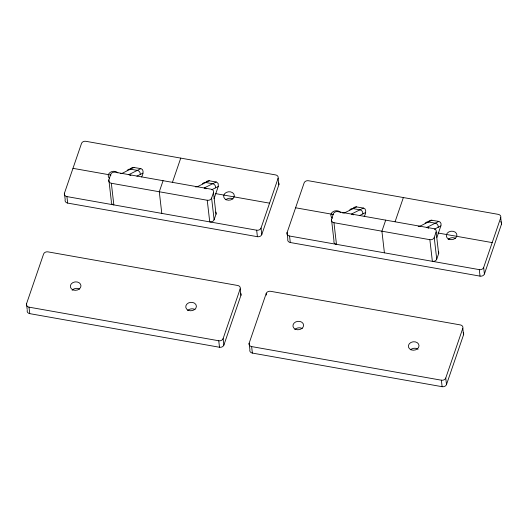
<?xml version="1.0" encoding="UTF-8"?>
<svg xmlns="http://www.w3.org/2000/svg" width="528" height="528" viewBox="0 0 528 528"><rect width="100%" height="100%" fill="white"/><g stroke="black" fill="none" stroke-linecap="round" stroke-linejoin="round"><path stroke-width="0.79" d="M141.583 176.972C143.141 174.682 144.309 169.178 140.851 168.637L133.274 167.376L131.525 167.897L130.02 169.204M214.045 198.746L218.348 186.16L218.117 183.401L216.48 182.054L208.976 180.728L207.088 181.13L205.465 182.437M364.208 216.414C365.838 214.249 366.887 208.567 363.436 208.065L355.859 206.811L354.064 207.385L352.526 208.798M436.933 237.415L441.012 225.43L441.045 223.694L440.332 222.262L438.821 221.423L426.802 227.416L428.696 228.221M27.185 309.461L26.525 303.778L43.593 254.027A3.564 2.818 -6.6 0 1 47.962 251.869L237.706 285.483A3.564 2.818 -6.6 0 1 240.181 288.856L240.933 295.343L223.872 345.101A3.564 2.818 -6.6 0 1 219.503 347.252L29.759 313.645A3.564 2.818 -6.6 0 1 27.278 310.273M64.442 193.215L81.503 143.464A3.564 2.818 -6.6 0 1 85.879 141.306L275.623 174.92A3.564 2.818 -6.6 0 1 278.098 178.292L278.85 184.78L261.789 234.538A3.564 2.818 -6.6 0 1 257.413 236.696L67.67 203.082A3.564 2.818 -6.6 0 1 65.195 199.709L64.442 193.215A3.564 2.818 -6.6 0 0 66.917 196.588L67.67 203.082M108.86 179.89A3.564 2.818 -6.6 0 0 111.335 183.262L113.843 204.904A3.564 2.818 -6.6 0 1 111.362 201.531L108.86 179.89L110.755 174.359A3.564 2.818 -6.6 0 1 115.13 172.201L211.028 189.189A3.564 2.818 -6.6 0 1 213.503 192.562L216.011 214.203L214.111 219.734A3.564 2.818 -6.6 0 1 209.741 221.892L207.24 200.251A3.564 2.818 -6.6 0 0 211.609 198.092L213.503 192.562M163.079 180.695L159.284 191.756L161.792 213.398M172.471 182.252L180.748 158.116M223.872 345.101L223.12 338.606L240.181 288.856M261.789 234.538L261.037 228.043L278.098 178.292M249.15 343.22L266.211 293.462A3.564 2.818 -6.6 0 1 270.587 291.304L460.33 324.918A3.564 2.818 -6.6 0 1 462.805 328.291L463.558 334.785L446.497 384.536A3.564 2.818 -6.6 0 1 442.121 386.694L252.377 353.08A3.564 2.818 -6.6 0 1 249.902 349.708L249.15 343.22A3.564 2.818 -6.6 0 0 251.632 346.586L252.377 353.08M287.067 232.657L304.128 182.899A3.564 2.818 -6.6 0 1 308.497 180.748L498.241 214.355A3.564 2.818 -6.6 0 1 500.722 217.727L501.475 224.222L484.407 273.973A3.564 2.818 -6.6 0 1 480.038 276.131L290.294 242.517A3.564 2.818 -6.6 0 1 287.819 239.144L287.067 232.657A3.564 2.818 -6.6 0 0 289.542 236.023L290.294 242.517M331.485 219.325A3.564 2.818 -6.6 0 0 333.96 222.697L336.468 244.339A3.564 2.818 -6.6 0 1 333.986 240.966L331.485 219.325L333.379 213.8A3.564 2.818 -6.6 0 1 337.755 211.642L433.653 228.631A3.564 2.818 -6.6 0 1 436.128 231.997L438.629 253.638L436.735 259.169A3.564 2.818 -6.6 0 1 432.366 261.327L429.858 239.686A3.564 2.818 -6.6 0 0 434.234 237.527L436.128 231.997M385.704 220.136L381.909 231.191L384.417 252.833M395.096 221.687L403.372 197.551M446.497 384.536L445.744 378.041L462.805 328.291M484.407 273.973L483.661 267.478L500.722 217.727M427.964 222.031L429.455 220.711L431.204 220.163L438.781 221.417M133.96 167.416L121.981 173.415L120.226 173.554M140.851 168.637L128.832 174.629L130.904 175.567M136.897 176.147L142.897 173.144M209.312 180.767L197.327 186.767L195.545 186.919M216.163 181.982L204.178 187.981L206.072 188.786M211.768 189.737L218.242 186.496M356.585 206.857L344.599 212.857L342.718 213.048M363.436 208.065L351.45 214.064L353.351 214.87M359.522 215.589L365.521 212.586M431.937 220.202L419.951 226.202L418.202 226.34M434.392 229.172L440.867 225.931M72.976 168.34L110.999 175.078M215.365 193.565L269.564 203.168M295.594 207.781L333.623 214.513M437.983 233L492.188 242.603M111.335 183.262L207.24 200.251M333.96 222.697L429.858 239.686M66.917 196.588L256.661 230.201A3.564 2.818 -6.6 0 0 261.037 228.043M289.542 236.023L479.285 269.636A3.564 2.818 -6.6 0 0 483.661 267.478M26.525 303.778A3.564 2.818 -6.6 0 0 29.007 307.151L218.75 340.765A3.564 2.818 -6.6 0 0 223.12 338.606M251.632 346.586L441.375 380.2A3.564 2.818 -6.6 0 0 445.744 378.041M479.285 269.636L480.038 276.131M434.234 237.527L436.735 259.169M441.375 380.2L442.121 386.694M266.211 293.462L266.402 295.086M256.661 230.201L257.413 236.696M211.609 198.092L214.111 219.734M218.75 340.765L219.503 347.252M29.007 307.151L29.759 313.645M278.513 182.648A3.564 2.818 -6.6 0 1 278.85 184.78M140.237 174.478A3.564 3.432 63.4 0 0 137.3 170.386L130.449 169.178A3.564 3.432 63.4 0 0 127.142 170.518M215.675 212.071A3.564 2.818 -6.6 0 1 216.011 214.203M215.582 187.829A3.564 3.432 63.4 0 0 212.652 183.737L205.801 182.523A3.564 3.432 63.4 0 0 202.495 183.869M225.819 199.756A5.346 4.231 -6.6 0 1 232.947 198.95M109.56 178.504A5.346 4.231 -6.6 0 1 110.246 172.352A5.346 4.231 -6.6 0 1 117.902 172.887M500.716 221.635A3.564 2.818 -6.6 0 1 501.475 224.222M362.855 213.919A3.564 3.432 63.4 0 0 359.924 209.827L353.074 208.613A3.564 3.432 63.4 0 0 349.767 209.959M438.299 251.506A3.564 2.818 -6.6 0 1 438.629 253.638M438.207 227.264A3.564 3.432 63.4 0 0 435.277 223.172L428.426 221.958A3.564 3.432 63.4 0 0 425.113 223.304M448.1 239.534A5.346 4.231 -6.6 0 1 455.565 238.385M332.561 218.236A5.346 4.231 -6.6 0 1 332.871 211.787A5.346 4.231 -6.6 0 1 340.817 212.678M240.603 293.212A3.564 2.818 -6.6 0 1 240.933 295.343M72.145 290.215A5.346 4.231 -6.6 0 1 79.609 289.067M187.565 310.662A5.346 4.231 -6.6 0 1 195.03 309.514M463.228 332.647A3.564 2.818 -6.6 0 1 463.558 334.785M294.769 329.65A5.346 4.231 -6.6 0 1 302.234 328.502M410.533 349.754A5.346 4.231 -6.6 0 1 418.064 349.206M226.354 199.782A5.346 4.231 -6.6 0 0 234.313 195.71A5.346 4.231 -6.6 0 0 226.274 192.443A5.346 4.231 -6.6 0 0 226.354 199.782M448.978 239.217A5.346 4.231 -6.6 0 0 456.931 235.151A5.346 4.231 -6.6 0 0 448.899 231.878A5.346 4.231 -6.6 0 0 448.978 239.217M73.022 289.892A5.346 4.231 -6.6 0 0 80.975 285.826A5.346 4.231 -6.6 0 0 72.937 282.559A5.346 4.231 -6.6 0 0 73.022 289.892M188.443 310.339A5.346 4.231 -6.6 0 0 196.396 306.273A5.346 4.231 -6.6 0 0 188.364 303.006A5.346 4.231 -6.6 0 0 188.443 310.339M295.64 329.333A5.346 4.231 -6.6 0 0 303.6 325.261A5.346 4.231 -6.6 0 0 295.561 321.994A5.346 4.231 -6.6 0 0 295.64 329.333M411.068 349.78A5.346 4.231 -6.6 0 0 419.021 345.708A5.346 4.231 -6.6 0 0 410.982 342.441A5.346 4.231 -6.6 0 0 411.068 349.78"/></g></svg>
